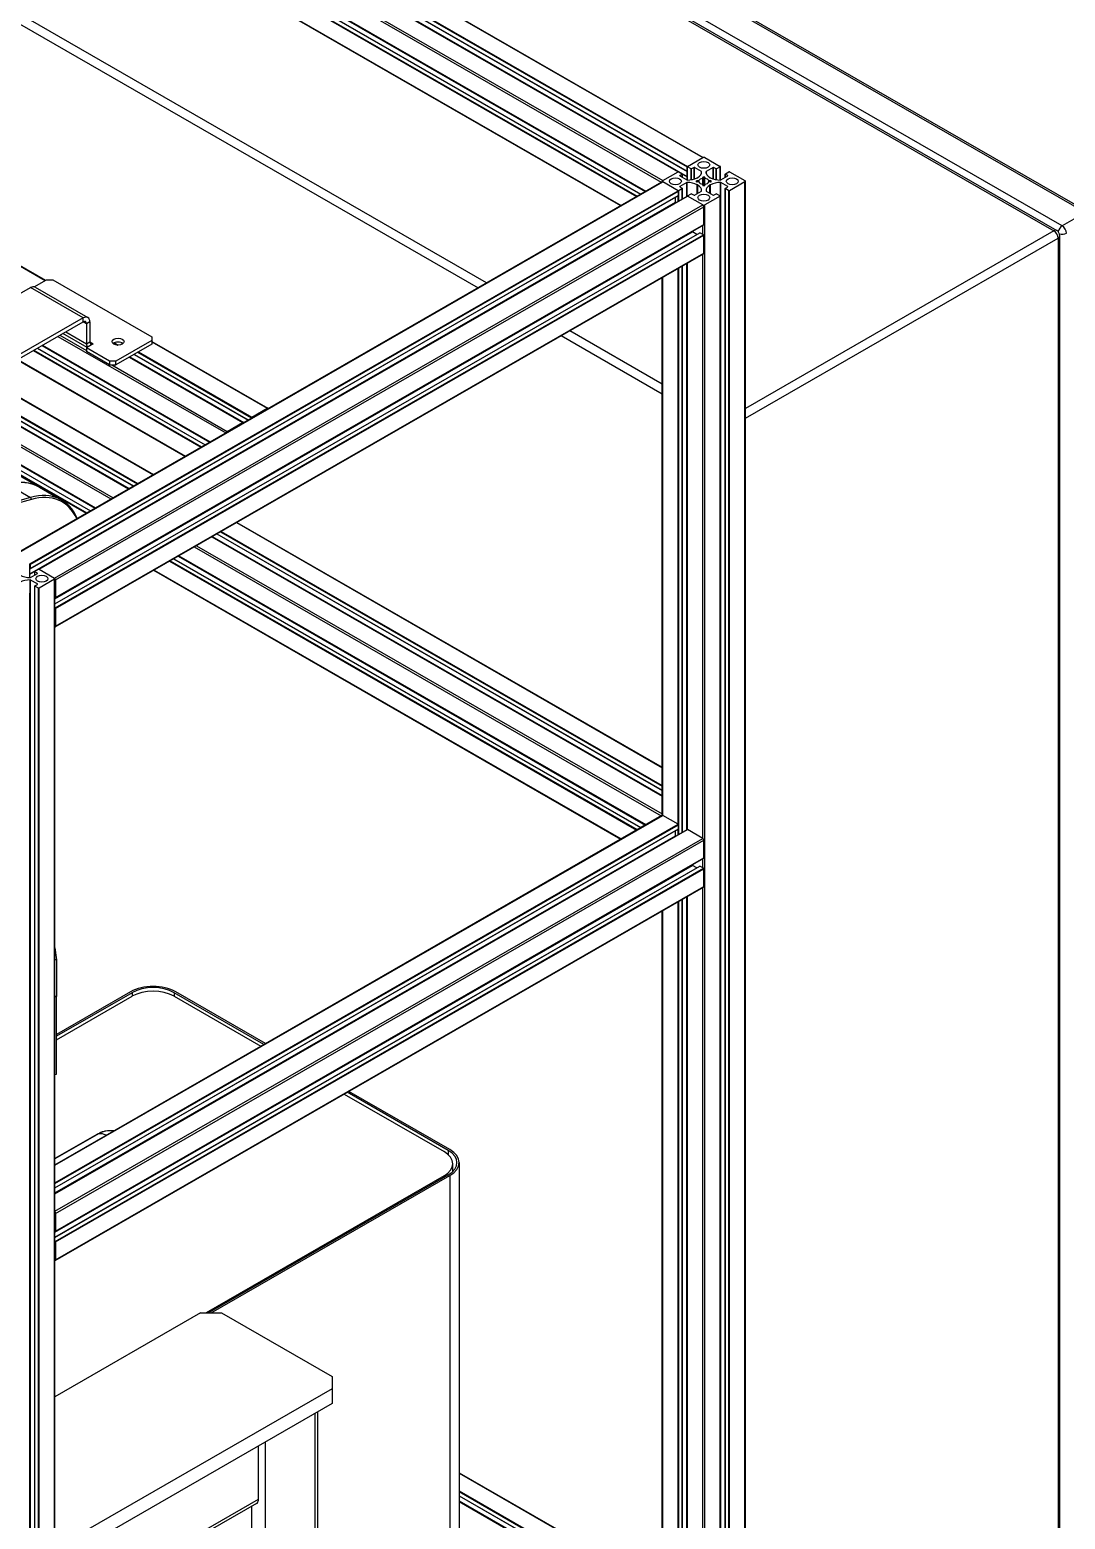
# Model space of a CAD drawing. Header units: millimetres. Extents: x 0 to 7722, y 0 to 5460.
# Drawn here: x 5335 to 6030, y 3741 to 4741 of the extents above; entities that cross this region are included whole.
import ezdxf

# ---------------------------------------------------------------- set-up
doc = ezdxf.new("R2010")
doc.units = ezdxf.units.MM
doc.header["$LTSCALE"] = 5
doc.layers.get('0').update_dxf_attribs({"linetype": 'CONTINUOUS'})

# ---------------------------------------------------------------- blocks, each defined once
blk = doc.blocks.new('RWFWFWEWEFWEFWEF')
for p, q in [((491.09, 1472.75), (1275.97, 1020.76)), ((491.58, 1472.8), (1276.33, 1020.89)), ((474.5, 1463.2), (1259.39, 1011.21)), ((474.65, 1463.22), (1259.5, 1011.25)), ((480.59, 1466.46), (1265.47, 1014.47)), ((480.59, 1463.68), (1265.47, 1011.69)), ((480.65, 1463.54), (1265.54, 1011.55)), ((480.8, 1466.83), (1265.69, 1014.84)), ((464.22, 1457.28), (1249.1, 1005.29)), ((482.54, 1458.83), (1265.6, 1007.9)), ((482.6, 1459.03), (1265.6, 1008.13)), ((576.65, 1390.9), (1248.1, 1004.23)), ((831.2, 1387.8), (1532.65, 983.86)), ((833.2, 1387.99), (1534.65, 984.06)), ((570.84, 1375.56), (1231.88, 994.89)), ((573.25, 1376.95), (1234.29, 996.28)), ((573.33, 1377), (1234.37, 996.33)), ((576.25, 1378.67), (1237.29, 998.01)), ((576.45, 1378.79), (1237.49, 998.12)), ((576.63, 1378.91), (1237.69, 998.24)), ((576.65, 1379.01), (1237.77, 998.29)), ((576.65, 1371.73), (1231.46, 994.65)), ((809.99, 1375.58), (1511.44, 971.64)), ((811.99, 1375.78), (1513.44, 971.84)), ((1517.1, 974.9), (815.65, 1378.84)), ((576.58, 1359.53), (1220.83, 988.53)), ((576.65, 1359.83), (1221.13, 988.7)), ((586.55, 1243.64), (1125.19, 933.45)), ((1130.86, 936.72), (589.37, 1248.54)), ((312.05, 1239.35), (834.8, 938.31)), ((312.55, 1239.39), (835.09, 938.48)), ((1265.69, 1014.84), (1275.97, 1020.76)), ((1265.69, 1014.84), (1275.97, 1020.76)), ((1277.39, 1020.76), (1287.68, 1014.84)), ((1249.1, 1005.29), (1259.39, 1011.21)), ((1249.1, 1005.29), (1259.39, 1011.21)), ((1259.82, 1011.21), (1262.22, 1009.83)), ((1262.22, 1009.59), (1260.63, 1008.67)), ((1262.22, 1007.51), (1262.22, 1009.59)), ((1262.31, 1007.46), (1262.31, 1009.71)), ((1265.47, 1011.69), (1265.47, 1014.47)), ((1265.6, 1005.72), (1265.6, 1014.72)), ((1268.09, 1013.21), (1265.69, 1014.59)), ((1265.69, 1005.72), (1265.69, 1014.59)), ((1268.09, 1005.9), (1268.09, 1013.21)), ((1270.11, 1014.13), (1268.51, 1013.21)), ((1268.51, 1005.96), (1268.51, 1013.21)), ((1270.11, 1006.34), (1270.11, 1014.13)), ((1275.13, 1011.48), (1270.53, 1014.13)), ((1270.53, 1006.48), (1270.53, 1014.13)), ((1275.13, 1010.43), (1275.13, 1011.48)), ((1275.22, 1011.03), (1275.22, 1011.36)), ((1278.15, 1011.03), (1278.15, 1011.36)), ((1282.83, 1014.13), (1278.23, 1011.48)), ((1278.23, 1010.43), (1278.23, 1011.48)), ((1282.83, 1006.48), (1282.83, 1014.13)), ((1284.85, 1013.21), (1283.26, 1014.13)), ((1283.26, 1006.34), (1283.26, 1014.13)), ((1284.85, 1005.96), (1284.85, 1013.21)), ((1287.68, 1014.59), (1285.27, 1013.21)), ((1285.27, 1005.9), (1285.27, 1013.21)), ((1287.68, 1005.72), (1287.68, 1014.59)), ((1287.76, 1005.72), (1287.76, 1014.72)), ((1291.05, 1007.46), (1291.05, 1009.71)), ((1291.14, 1009.83), (1293.55, 1011.21)), ((1292.73, 1008.67), (1291.14, 1009.59)), ((1291.14, 1007.51), (1291.14, 1009.59)), ((1293.97, 1011.21), (1304.26, 1005.29)), ((813.88, 754.18), (1248.61, 1004.52)), ((814.23, 754.05), (1249.1, 1004.47)), ((1248.81, 1004.57), (1248.81, 1004.88)), ((1259.39, 998.55), (1249.1, 1004.47)), ((1259.39, 998.55), (1249.1, 1004.47)), ((1262.22, 999.93), (1259.82, 998.55)), ((1260.63, 1008.42), (1260.63, 1008.67)), ((1260.63, 1008.42), (1265.23, 1005.78)), ((1265.23, 1003.99), (1260.63, 1001.34)), ((1260.63, 1001.1), (1260.63, 1001.34)), ((1260.63, 1001.1), (1262.22, 1000.18)), ((1262.22, 993.03), (1262.22, 999.93)), ((1262.31, 993.08), (1262.31, 1000.06)), ((1265.23, 994.76), (1265.23, 1003.99)), ((1265.43, 994.88), (1265.43, 1004.04)), ((1271.8, 1004.61), (1271.8, 1005.16)), ((1272.1, 1005.31), (1273.36, 1005.31)), ((1272.1, 1004.45), (1272.1, 1005.31)), ((1273.36, 1004.45), (1272.1, 1004.45)), ((1272.22, 1007.2), (1272.65, 1007.2)), ((1272.65, 1002.56), (1272.22, 1002.56)), ((1272.22, 996.61), (1272.22, 1002.56)), ((1272.65, 1007.2), (1272.65, 1007.45)), ((1272.65, 1002.31), (1272.65, 1002.56)), ((1272.65, 996.86), (1272.65, 1002.31)), ((1273.36, 1004.45), (1273.36, 1005.31)), ((1275.94, 1006.79), (1275.93, 1007.52)), ((1275.93, 1002.25), (1275.94, 1002.97)), ((1275.94, 1002.97), (1275.94, 1006.79)), ((1275.94, 1002.23), (1275.94, 1002.97)), ((1276.2, 1002.07), (1276.2, 1007.69)), ((1277.16, 1002.07), (1277.16, 1007.69)), ((1277.43, 1007.52), (1277.43, 1006.79)), ((1277.43, 1002.97), (1277.43, 1006.79)), ((1277.43, 1002.23), (1277.43, 1002.97)), ((1277.43, 1002.97), (1277.43, 1002.25)), ((1280, 1004.45), (1280, 1005.31)), ((1280, 1005.31), (1281.26, 1005.31)), ((1281.26, 1004.45), (1280, 1004.45)), ((1280.71, 1007.45), (1280.71, 1007.2)), ((1280.71, 1007.2), (1281.14, 1007.2)), ((1281.14, 1002.56), (1280.71, 1002.56)), ((1280.71, 1002.56), (1280.71, 1002.31)), ((1280.71, 996.86), (1280.71, 1002.31)), ((1281.14, 996.61), (1281.14, 1002.56)), ((1281.26, 1004.45), (1281.26, 1005.31)), ((1281.56, 1004.61), (1281.56, 1005.16)), ((1287.93, -5.63), (1287.93, 1004.04)), ((1288.13, 1005.78), (1292.73, 1008.42)), ((1292.73, 1001.34), (1288.13, 1003.99)), ((1288.13, -5.68), (1288.13, 1003.99)), ((1291.05, -9.61), (1291.05, 1000.06)), ((1291.14, 1000.18), (1292.73, 1001.1)), ((1293.55, 998.55), (1291.14, 999.93)), ((1291.14, -9.74), (1291.14, 999.93)), ((1292.73, 1008.42), (1292.73, 1008.67)), ((1292.73, 1001.1), (1292.73, 1001.34)), ((1304.26, 1004.47), (1293.97, 998.55)), ((1304.26, -5.2), (1304.26, 1004.47)), ((1304.55, -4.79), (1304.55, 1004.88)), ((824.52, 748.12), (1259.39, 998.55)), ((824.61, 741.42), (1257.59, 990.76)), ((824.61, 741.18), (1257.65, 990.55)), ((824.67, 744.84), (1259.54, 995.27)), ((824.73, 747.76), (1259.6, 998.18)), ((824.73, 744.98), (1259.6, 995.4)), ((830.71, 744.54), (1265.54, 994.94)), ((830.82, 744.5), (1265.69, 994.93)), ((1257.59, 990.76), (1257.59, 994.14)), ((1259.39, 991.4), (1259.39, 995.18)), ((1259.6, 995.4), (1259.6, 998.18)), ((1259.82, 991.65), (1259.82, 998.55)), ((1265.6, 994.95), (1265.6, 995.05)), ((1265.69, 995.17), (1268.09, 996.55)), ((1275.97, 989), (1265.69, 994.93)), ((1275.97, 989), (1265.69, 994.93)), ((1268.51, 996.55), (1270.11, 995.64)), ((1270.53, 995.64), (1275.13, 998.29)), ((1287.68, 994.93), (1277.39, 989)), ((1278.23, 998.29), (1282.83, 995.64)), ((1283.26, 995.64), (1284.85, 996.55)), ((1285.27, 996.55), (1287.68, 995.17)), ((1287.68, -14.74), (1287.68, 994.93)), ((1287.76, -14.62), (1287.76, 995.05)), ((1293.55, -11.12), (1293.55, 998.55)), ((1293.97, -11.12), (1293.97, 998.55)), ((841.1, 738.58), (1275.97, 989)), ((841.81, 737.35), (1276.68, 987.78)), ((1276.68, 975.88), (1276.68, 987.78)), ((1277.39, -20.67), (1277.39, 989)), ((1532.65, 983.86), (1517.1, 974.9)), ((841.4, 724.89), (1268.9, 971.07)), ((841.4, 724.66), (1269.04, 970.92)), ((841.4, 721.3), (1273.92, 970.37)), ((841.4, 721.2), (1274.06, 970.36)), ((841.75, 725.32), (1276.62, 975.74)), ((841.81, 725.46), (1276.68, 975.88)), ((1271.95, 969.24), (1269.04, 970.92)), ((1276.47, 968.97), (1274.06, 970.36)), ((1275.97, 969.26), (1275.97, 975.37)), ((1511.44, 971.64), (1304.55, 852.5)), ((841.6, 718.55), (1276.47, 968.97)), ((841.81, 718.18), (1276.68, 968.61)), ((1276.68, 956.71), (1276.68, 968.61)), ((1304.55, 845.98), (1514.27, 966.74)), ((1514.27, 966.74), (1514.27, -318.44)), ((1515.44, -316.81), (1515.44, 968.37)), ((841.6, 705.83), (1276.47, 956.25)), ((841.81, 706.28), (1276.68, 956.71)), ((1265.23, 569.64), (1265.23, 949.78)), ((1265.43, 569.76), (1265.43, 949.89)), ((1265.6, 569.83), (1265.6, 949.99)), ((1265.69, 569.8), (1265.69, 950.04)), ((1275.97, 563.88), (1275.97, 955.96)), ((1248.81, 579.45), (1248.81, 940.32)), ((1249.1, 579.35), (1249.1, 940.49)), ((1259.39, 573.43), (1259.39, 946.41)), ((1259.82, 566.52), (1259.82, 946.66)), ((1262.22, 567.91), (1262.22, 948.04)), ((1262.31, 567.96), (1262.31, 948.09)), ((702.16, 862.82), (824.91, 933.51)), ((860.27, 913.15), (824.91, 933.51)), ((827.44, 934.07), (835.66, 938.8)), ((828.1, 933.83), (863.46, 913.47)), ((835.66, 938.8), (839.9, 938.8)), ((839.9, 938.8), (906.37, 900.53)), ((860.27, 913.15), (737.51, 842.46)), ((737.51, 839.85), (860.27, 910.54)), ((862.53, 909.22), (860.26, 910.53)), ((860.27, 910.54), (860.27, 913.15)), ((864.79, 910.53), (862.53, 909.22)), ((864.79, 910.53), (864.79, 897.12)), ((843.36, 900.8), (955.93, 835.98)), ((844.78, 901.62), (862.54, 891.39)), ((862.92, 893.42), (846.73, 902.74)), ((848.62, 903.83), (862.53, 895.81)), ((862.53, 909.22), (862.53, 895.81)), ((906.37, 900.53), (906.37, 898.08)), ((1181.04, 901.29), (1248.81, 862.26)), ((1248.81, 868.79), (1186.71, 904.56)), ((826.72, 891.22), (939.28, 826.4)), ((827.14, 891.46), (939.7, 826.64)), ((829.55, 892.85), (942.11, 828.02)), ((829.63, 892.9), (942.2, 828.08)), ((832.55, 894.57), (945.11, 829.75)), ((832.75, 894.69), (945.31, 829.87)), ((832.95, 894.8), (945.51, 829.98)), ((833.03, 894.85), (945.6, 830.03)), ((862.53, 895.81), (864.79, 897.12)), ((867.07, 895.8), (862.54, 893.19)), ((878.09, 884.24), (862.54, 893.19)), ((862.54, 893.19), (862.54, 890.58)), ((878.09, 881.62), (862.54, 890.58)), ((864.79, 897.11), (867.05, 895.8)), ((867.05, 895.8), (867.06, 895.81)), ((867.05, 895.8), (867.05, 895.8)), ((867.06, 895.81), (867.07, 895.8)), ((867.06, 895.81), (867.06, 895.8)), ((881.14, 896.4), (883.64, 894.97)), ((881.24, 896.45), (883.81, 894.97)), ((906.37, 898.08), (882.33, 884.24)), ((906.37, 895.47), (882.33, 881.62)), ((885.69, 896.66), (886.98, 895.92)), ((897.07, 890.11), (973.3, 846.22)), ((897.5, 890.36), (973.51, 846.58)), ((906.37, 898.08), (906.37, 895.47)), ((906.37, 897.43), (984.3, 852.56)), ((906.37, 897.1), (983.8, 852.51)), ((816.09, 885.1), (928.66, 820.28)), ((816.39, 885.27), (928.95, 820.45)), ((882.33, 884.24), (878.09, 884.24)), ((878.09, 884.24), (878.09, 881.62)), ((878.09, 881.62), (882.33, 881.62)), ((879.5, 881.62), (956.93, 837.04)), ((882.33, 881.62), (882.33, 884.24)), ((891.2, 886.73), (967.22, 842.96)), ((891.29, 886.78), (967.37, 842.98)), ((891.43, 886.86), (967.85, 842.85)), ((891.63, 886.98), (968.06, 842.97)), ((894.57, 888.67), (971, 844.66)), ((894.66, 888.72), (971.09, 844.71)), ((794.71, 872.78), (907.27, 807.96)), ((795, 872.95), (907.56, 808.13)), ((778.12, 863.23), (890.69, 798.41)), ((778.21, 863.28), (890.77, 798.46)), ((778.35, 863.36), (890.91, 798.54)), ((778.55, 863.48), (891.11, 798.66)), ((781.49, 865.17), (894.05, 800.35)), ((781.58, 865.22), (894.14, 800.4)), ((783.99, 866.61), (896.56, 801.79)), ((784.42, 866.86), (896.98, 802.04)), ((973.51, 846.58), (983.8, 852.51)), ((791.88, 841.83), (878.98, 791.67)), ((791.9, 843.45), (880.4, 792.49)), ((956.93, 837.04), (967.22, 842.96)), ((967.43, 842.84), (967.43, 842.6)), ((973.3, 845.98), (973.3, 846.22)), ((791.74, 830.01), (868.65, 785.72)), ((791.74, 829.91), (868.57, 785.67)), ((791.74, 829.69), (868.37, 785.56)), ((791.66, 823.27), (862.76, 782.33)), ((791.66, 822.79), (862.34, 782.09)), ((791.7, 826.12), (865.25, 783.77)), ((791.7, 826.02), (865.17, 783.72)), ((791.74, 829.46), (868.17, 785.44)), ((810.01, 801.33), (825.04, 792.67)), ((830.69, 799.75), (815.67, 808.4)), ((825.04, 792.67), (782.25, 780.79)), ((825.57, 791.37), (782.95, 779.53)), ((825.04, 792.67), (825.57, 791.37)), ((830.98, 799.59), (846, 790.93)), ((952.83, 769.88), (1248.81, 599.43)), ((963.12, 775.8), (1248.81, 611.28)), ((963.41, 775.97), (1248.81, 611.62)), ((936.25, 760.33), (1248.81, 580.33)), ((946.54, 766.25), (1248.81, 592.18)), ((946.62, 766.3), (1248.81, 592.28)), ((946.76, 766.38), (1248.81, 592.44)), ((946.96, 766.5), (1248.81, 592.67)), ((949.9, 768.19), (1248.81, 596.06)), ((949.99, 768.24), (1248.81, 596.16)), ((952.4, 769.63), (1248.81, 598.94)), ((918.18, 749.93), (1231.46, 569.52)), ((918.61, 750.17), (1231.88, 569.77)), ((921.01, 751.55), (1234.29, 571.15)), ((921.1, 751.61), (1234.37, 571.2)), ((924.01, 753.28), (1237.29, 572.88)), ((924.22, 753.4), (1237.49, 573)), ((924.41, 753.51), (1237.69, 573.11)), ((924.5, 753.56), (1237.77, 573.16)), ((934.83, 759.51), (1248.1, 579.11)), ((824.61, 739.01), (824.61, 748)), ((824.73, 747.76), (824.73, 744.98)), ((824.98, 739.06), (829.58, 741.71)), ((827.9, 740.74), (827.9, 742.99)), ((827.99, 743.12), (830.39, 744.5)), ((829.58, 741.96), (827.99, 742.87)), ((827.99, 740.8), (827.99, 742.87)), ((829.58, 741.71), (829.58, 741.96)), ((830.82, 744.5), (841.1, 738.58)), ((830.82, 744.5), (841.1, 738.58)), ((907.56, 743.81), (1220.83, 563.41)), ((907.86, 743.98), (1221.13, 563.58)), ((824.78, -272.35), (824.78, 737.33)), ((829.58, 734.63), (824.98, 737.27)), ((824.98, -272.4), (824.98, 737.27)), ((827.9, -276.33), (827.9, 733.34)), ((827.99, 733.47), (829.58, 734.38)), ((830.39, 731.84), (827.99, 733.22)), ((827.99, -276.45), (827.99, 733.22)), ((829.58, 734.38), (829.58, 734.63)), ((830.39, -277.83), (830.39, 731.84)), ((841.1, 737.76), (830.82, 731.84)), ((830.82, -277.83), (830.82, 731.84)), ((841.1, -271.91), (841.1, 737.76)), ((841.4, -271.5), (841.4, 738.17)), ((841.81, 737.35), (841.81, 725.46)), ((824.61, -281.34), (824.61, 728.34)), ((841.6, 725.33), (841.4, 725.45)), ((841.4, 718.66), (841.6, 718.55)), ((841.81, 718.18), (841.81, 706.28)), ((841.4, 344.9), (1248.61, 579.4)), ((841.4, 344.57), (1249.1, 579.35)), ((841.4, 332.72), (1259.39, 573.43)), ((841.4, 332.23), (1259.6, 573.06)), ((841.4, 329.45), (1259.6, 570.28)), ((841.4, 329.35), (1259.54, 570.14)), ((841.4, 325.57), (1265.54, 569.82)), ((841.4, 325.47), (1265.69, 569.8)), ((1259.39, 573.43), (1249.1, 579.35)), ((1259.39, 566.28), (1259.39, 570.05)), ((1259.6, 570.28), (1259.6, 573.06)), ((1275.97, 563.88), (1265.69, 569.8)), ((841.4, 325.96), (1257.59, 565.63)), ((841.4, 325.73), (1257.65, 565.43)), ((841.4, 313.62), (1275.97, 563.88)), ((841.81, 312.23), (1276.68, 562.65)), ((1257.59, 565.63), (1257.59, 569.02)), ((1276.68, 550.76), (1276.68, 562.65)), ((841.75, 300.19), (1276.62, 550.62)), ((841.81, 300.33), (1276.68, 550.76)), ((1275.97, 544.13), (1275.97, 550.25)), ((841.4, 299.77), (1268.9, 545.95)), ((841.4, 299.53), (1269.04, 545.8)), ((841.4, 296.18), (1273.92, 545.25)), ((841.4, 296.08), (1274.06, 545.23)), ((841.6, 293.42), (1276.47, 543.85)), ((841.81, 293.06), (1276.68, 543.48)), ((1271.95, 544.12), (1269.04, 545.8)), ((1276.47, 543.85), (1274.06, 545.23)), ((1276.68, 531.59), (1276.68, 543.48)), ((841.6, 280.7), (1276.47, 531.13)), ((841.81, 281.16), (1276.68, 531.59)), ((1275.97, 12.03), (1275.97, 530.84)), ((1259.39, 21.58), (1259.39, 521.29)), ((1259.82, 14.68), (1259.82, 521.53)), ((1262.22, 16.06), (1262.22, 522.92)), ((1262.31, 16.11), (1262.31, 522.97)), ((1265.23, 17.8), (1265.23, 524.65)), ((1265.43, 17.91), (1265.43, 524.77)), ((1265.6, 17.99), (1265.6, 524.86)), ((1265.69, 17.96), (1265.69, 524.91)), ((1248.81, 27.6), (1248.81, 515.2)), ((1249.1, 27.51), (1249.1, 515.37)), ((841.4, 490.43), (842.37, 482.41)), ((842.37, 482.41), (841.4, 482.37)), ((842.37, 482.41), (842.37, 457.88)), ((892.02, 460.97), (842.37, 432.38)), ((893.08, 460.36), (842.37, 431.16)), ((893.08, 460.36), (893.08, 457.91)), ((981.62, 425.65), (921.36, 460.36)), ((921.36, 460.36), (921.36, 457.91)), ((982.68, 426.27), (922.42, 460.97)), ((841.4, 457.84), (842.37, 457.88)), ((842.37, 457.88), (841.4, 457.84)), ((842.37, 428.71), (893.08, 457.91)), ((842.37, 405.56), (842.37, 457.88)), ((921.36, 457.91), (979.5, 424.43)), ((841.4, 405.52), (842.37, 405.56)), ((1035.35, 392.27), (1102.38, 353.67)), ((1105.21, 354.49), (1037.47, 393.49)), ((1106.27, 355.1), (1038.53, 394.1)), ((870.67, 365.63), (841.4, 348.78)), ((869.89, 365.38), (841.4, 348.97)), ((1105.21, 354.49), (1105.21, 351.62)), ((1108.24, 340.62), (1108.24, 345.53)), ((1112.57, 346.34), (1112.57, 68.38)), ((1102.38, 337.38), (942.73, 245.45)), ((944.14, 245.45), (1105.21, 338.2)), ((946.27, 245.45), (1106.27, 337.59)), ((1102.38, 336.57), (1102.38, 337.38)), ((1106.27, 337.59), (1106.27, 59.62)), ((841.81, 312.23), (841.81, 300.33)), ((841.6, 300.21), (841.4, 300.32)), ((841.4, 293.54), (841.6, 293.42)), ((841.81, 293.06), (841.81, 281.16)), ((939.04, 245.45), (841.4, 189.22)), ((939.04, 245.45), (953.18, 245.45)), ((953.18, 245.45), (1027.43, 202.69)), ((1027.43, 202.69), (1027.43, 194.55)), ((1027.43, 194.55), (841.4, 87.42)), ((1027.43, 194.55), (1027.43, 184.74)), ((1027.43, 184.74), (841.4, 77.61)), ((1015.83, 178.06), (1015.83, -106.49)), ((1017.7, -105.41), (1017.7, 179.14)), ((977.93, 120.56), (977.93, 156.23)), ((982.45, 158.84), (982.45, -125.71)), ((1112.57, 138.23), (1248.81, 59.77)), ((1112.57, 137.89), (1248.81, 59.44)), ((841.4, 41.93), (977.93, 120.56)), ((1112.57, 126.05), (1248.81, 47.59)), ((1112.57, 125.56), (1248.81, 47.1)), ((1112.57, 122.78), (1248.81, 44.32)), ((1112.57, 122.67), (1248.81, 44.22)), ((976.6, 117.62), (841.4, 39.76)), ((973.4, -82.37), (973.4, 115.78)), ((1112.57, 119.29), (1248.81, 40.83)), ((1112.57, 119.05), (1248.81, 40.6)), ((1112.57, 118.9), (1248.81, 40.44)), ((1112.57, 118.8), (1248.81, 40.34))]:
    blk.add_line(p, q)
blk.add_arc((1511.44, 968.37), 4, 0, 60.06401)
for centre, major_axis, ratio, start_param, end_param in [((1276.68, 1020.36), (1, 0), 0.575862, 0.785398, 2.356194), ((1259.6, 1011.09), (0.3, 0), 0.575862, 0.785398, 2.356194), ((1262.01, 1009.71), (0.3, 0), 0.575862, 5.497787, 7.068583), ((1265.69, 1014.59), (0.15, 0.26), 0.578093, 0.787321, 2.354261), ((1265.69, 1011.81), (-0.15, -0.26), 0.578093, 5.495853, 6.639571), ((1265.9, 1014.72), (-0.3, 0), 0.575862, 5.497787, 7.068583), ((1268.3, 1013.33), (-0.3, 0), 0.575862, 0.785398, 2.356194), ((1270.32, 1014), (-0.3, 0), 0.575862, 3.926991, 5.497787), ((1265.72, 1011.19), (9.5, 0), 0.575862, 5.529887, 6.313568), ((1274.92, 1011.35), (0.3, 0), 0.575862, 0.030383, 0.785398), ((1287.64, 1011.19), (-9.5, 0), 0.575862, 6.252803, 7.036484), ((1278.45, 1011.35), (-0.3, 0), 0.575862, 5.497787, 6.252803), ((1283.05, 1014), (-0.3, 0), 0.575862, 3.926991, 5.497787), ((1285.06, 1013.33), (-0.3, 0), 0.575862, 0.785398, 2.356194), ((1287.46, 1014.72), (0.3, 0), 0.575862, 5.497787, 7.068583), ((1291.35, 1009.71), (-0.3, 0), 0.575862, 5.497787, 7.068583), ((1293.76, 1011.09), (0.3, 0), 0.575862, 0.785398, 2.356194), ((1249.1, 1004.47), (0.499, 0.867), 0.578093, 0.787321, 1.925937), ((1249.1, 1003.66), (-0.499, 0.867), 0.578093, 5.499721, 6.283185), ((1249.81, 1004.88), (-1, 0), 0.575862, 5.497787, 7.068583), ((1260.84, 1008.55), (-0.3, 0), 0.575862, 5.497787, 7.068583), ((1260.84, 1001.22), (-0.3, 0), 0.575862, 5.497787, 7.068583), ((1262.01, 1000.06), (0.3, 0), 0.575862, 5.497787, 7.068583), ((1265.44, 1005.9), (0.3, 0), 0.575862, 3.926991, 4.682006), ((1265.44, 1003.87), (-0.3, 0), 0.575862, 4.742772, 5.497787), ((1265.72, 1011.19), (9.5, 0), 0.575862, 4.682006, 5.465688), ((1265.72, 998.57), (-9.5, 0), 0.575862, 3.95909, 4.742772), ((1276.68, 1004.88), (-4.9, 0), 0.575862, 6.185773, 6.380598), ((1272.1, 1005.14), (-0.3, 0), 0.575862, 4.710831, 6.185773), ((1272.1, 1004.62), (-0.3, 0), 0.575862, 0.097412, 1.572354), ((1265.72, 998.57), (9.5, 0), 0.575862, 6.252803, 7.036484), ((1276.68, 1004.88), (-3.4, 0), 0.575862, 4.933427, 6.062147), ((1276.68, 1004.88), (-3.4, 0), 0.575862, 0.221038, 1.349758), ((1276.23, 1007.52), (-0.3, 0), 0.575862, 4.809801, 6.284743), ((1276.23, 1002.25), (-0.3, 0), 0.575862, 6.281627, 7.756569), ((1276.68, 1004.88), (4.9, 0), 0.575862, 1.473384, 1.668209), ((1276.68, 1004.88), (-4.9, 0), 0.575862, 1.473384, 1.668209), ((1277.13, 1007.52), (0.3, 0), 0.575862, 6.281627, 7.756569), ((1277.13, 1002.25), (0.3, 0), 0.575862, 4.809801, 6.284743), ((1276.68, 1004.88), (3.4, 0), 0.575862, 0.221038, 1.349758), ((1276.68, 1004.88), (3.4, 0), 0.575862, 4.933427, 6.062147), ((1287.64, 998.57), (-9.5, 0), 0.575862, 5.529887, 6.313568), ((1287.64, 1011.19), (9.5, 0), 0.575862, 3.95909, 4.742772), ((1287.64, 998.57), (-9.5, 0), 0.575862, 4.682006, 5.465688), ((1281.26, 1005.14), (0.3, 0), 0.575862, 0.097412, 1.572354), ((1281.26, 1004.62), (0.3, 0), 0.575862, 4.710831, 6.185773), ((1276.68, 1004.88), (4.9, 0), 0.575862, 6.185773, 6.380598), ((1287.92, 1005.9), (0.3, 0), 0.575862, 4.742772, 5.497787), ((1287.92, 1003.87), (-0.3, 0), 0.575862, 3.926991, 4.682006), ((1291.35, 1000.06), (-0.3, 0), 0.575862, 5.497787, 7.068583), ((1292.52, 1008.55), (0.3, 0), 0.575862, 5.497787, 7.068583), ((1292.52, 1001.22), (0.3, 0), 0.575862, 5.497787, 7.068583), ((1303.55, 1004.88), (1, 0), 0.575862, 5.497787, 7.068583), ((1257.8, 990.63), (-0.15, 0.26), 0.578093, 0.787332, 1.542347), ((1262.54, 993.06), (-4.74, 8.23), 0.578093, 1.542347, 1.55658), ((1259.6, 998.67), (-0.3, 0), 0.575862, 0.785398, 2.356194), ((1259.39, 998.3), (-0.15, 0.26), 0.578093, 3.928925, 5.499721), ((1259.39, 995.53), (0.15, -0.26), 0.578093, 0, 0.787332), ((1265.69, 994.68), (-0.15, 0.26), 0.578093, 5.499721, 6.283185), ((1265.9, 995.05), (-0.3, 0), 0.575862, 5.497787, 7.068583), ((1268.3, 996.43), (0.3, 0), 0.575862, 0.785398, 2.356194), ((1270.32, 995.76), (0.3, 0), 0.575862, 3.926991, 5.497787), ((1274.92, 998.41), (0.3, 0), 0.575862, 5.497787, 6.252803), ((1278.45, 998.41), (-0.3, 0), 0.575862, 0.030383, 0.785398), ((1283.05, 995.76), (0.3, 0), 0.575862, 3.926991, 5.497787), ((1285.06, 996.43), (0.3, 0), 0.575862, 0.785398, 2.356194), ((1287.46, 995.05), (0.3, 0), 0.575862, 5.497787, 7.068583), ((1293.76, 998.67), (-0.3, 0), 0.575862, 0.785398, 2.356194), ((1276.68, 989.41), (-1, 0), 0.575862, 0.785398, 2.356194), ((1275.97, 988.18), (-0.499, 0.867), 0.578093, 3.928925, 5.499721), ((1273.5, 974.08), (-4.74, 8.23), 0.578093, 1.582523, 1.603113), ((1269.04, 971.17), (-0.15, 0.26), 0.578093, 1.603113, 2.358128), ((1274.06, 970.11), (-0.15, 0.26), 0.578093, 5.499721, 6.283185), ((1276.47, 976), (0.15, -0.26), 0.578093, 0, 0.787332), ((1511.44, 968.37), (2, 3.47), 0.578093, 0, 0.783464), ((1511.44, 968.37), (2, -3.47), 0.578093, 0.787332, 2.358128), ((1517.1, 971.63), (-2, -3.47), 0.578093, 3.925057, 5.189623), ((1517.1, 971.63), (4, 0), 0.575862, 4.232842, 5.497787), ((1517.1, 971.63), (-2, 3.47), 0.578093, 3.928925, 5.499721), ((1276.47, 968.73), (-0.15, 0.26), 0.578093, 3.928925, 5.499721), ((1511.44, 968.37), (4, 0), 0.575862, 5.497787, 6.283185), ((1275.97, 957.12), (0.499, -0.867), 0.578093, 0, 0.787332), ((824.91, 928.28), (3.19, 5.55), 0.578093, 0, 0.783464), ((860.27, 907.92), (3.19, 5.55), 0.578093, 5.495853, 7.06665), ((860.27, 907.92), (1.6, 2.77), 0.578093, 5.495853, 7.06665), ((867.05, 898.42), (-3.19, -5.55), 0.578093, 5.495853, 6.02125), ((867.05, 898.42), (-1.6, -2.77), 0.578093, 5.495853, 7.06665), ((883.74, 894.65), (-4, 0), 0.575862, 3.745517, 5.67926), ((983.8, 851.69), (0.499, 0.867), 0.578093, 5.924177, 7.06665), ((967.22, 842.72), (0.15, 0.26), 0.578093, 5.495853, 7.06665), ((973.51, 846.34), (0.15, 0.26), 0.578093, 0.783464, 2.354261), ((956.93, 836.22), (0.499, 0.867), 0.578093, 0.783464, 1.925937), ((798.26, 743.42), (32.44, 56.33), 0.578093, 6.278842, 6.814341), ((798.54, 743.26), (32.44, 56.33), 0.578093, 0, 0.531156), ((813.57, 734.61), (32.44, 56.33), 0.578093, 5.86945, 6.814341), ((814.27, 734.2), (31.94, 55.46), 0.578093, 5.892398, 6.814341), ((824.49, 744.48), (9.5, 0), 0.575862, 3.95909, 4.742772), ((824.31, 748), (0.3, 0), 0.575862, 5.497787, 7.068583), ((824.52, 747.88), (0.15, -0.26), 0.578093, 0.787332, 2.354272), ((824.52, 745.1), (0.15, -0.26), 0.578093, 5.926799, 7.070517), ((828.2, 742.99), (-0.3, 0), 0.575862, 5.497787, 7.068583), ((829.37, 741.83), (0.3, 0), 0.575862, 5.497787, 7.068583), ((830.6, 744.38), (0.3, 0), 0.575862, 0.785398, 2.356194), ((824.49, 731.86), (-9.5, 0), 0.575862, 4.682006, 5.465688), ((824.77, 739.18), (0.3, 0), 0.575862, 4.742772, 5.497787), ((824.77, 737.15), (-0.3, 0), 0.575862, 3.926991, 4.682006), ((828.2, 733.34), (-0.3, 0), 0.575862, 5.497787, 7.068583), ((829.37, 734.5), (0.3, 0), 0.575862, 5.497787, 7.068583), ((830.6, 731.96), (-0.3, 0), 0.575862, 0.785398, 2.356194), ((840.4, 738.17), (1, 0), 0.575862, 5.497787, 7.068583), ((841.1, 737.76), (0.499, -0.867), 0.578093, 0.787332, 2.354272), ((824.31, 728.34), (0.3, 0), 0.575862, 5.497787, 7.068583), ((841.6, 725.58), (0.15, -0.26), 0.578093, 5.499721, 7.070517), ((841.6, 718.3), (0.15, -0.26), 0.578093, 0.787332, 2.358128), ((841.1, 706.69), (0.499, -0.867), 0.578093, 5.926799, 7.070517), ((1249.1, 579.35), (0.499, 0.867), 0.578093, 1.210543, 1.925937), ((1249.1, 578.53), (-0.499, 0.867), 0.578093, 5.499721, 6.283185), ((1259.39, 573.18), (-0.15, 0.26), 0.578093, 3.928925, 5.499721), ((1259.39, 570.4), (0.15, -0.26), 0.578093, 0, 0.787332), ((1265.69, 569.56), (-0.15, 0.26), 0.578093, 5.499721, 6.283185), ((1257.8, 565.51), (-0.15, 0.26), 0.578093, 0.787332, 1.542347), ((1262.54, 567.93), (-4.74, 8.23), 0.578093, 1.542347, 1.55658), ((1275.97, 563.06), (-0.499, 0.867), 0.578093, 3.928925, 5.499721), ((1276.47, 550.88), (0.15, -0.26), 0.578093, 0, 0.787332), ((1273.5, 548.95), (-4.74, 8.23), 0.578093, 1.582523, 1.603113), ((1269.04, 546.04), (-0.15, 0.26), 0.578093, 1.603113, 2.358128), ((1274.06, 544.99), (-0.15, 0.26), 0.578093, 5.499721, 6.283185), ((1276.47, 543.6), (-0.15, 0.26), 0.578093, 3.928925, 5.499721), ((1275.97, 531.99), (0.499, -0.867), 0.578093, 0, 0.787332), ((907.22, 452.21), (-21.5, 0), 0.575862, 3.926991, 5.497787), ((907.22, 452.21), (-20, 0), 0.575862, 3.926991, 5.497787), ((907.22, 449.77), (20, 0), 0.575862, 0.785398, 2.356194), ((872.72, 360.47), (-2.83, 4.91), 0.578093, 6.037962, 6.283185), ((870.67, 349.13), (-10.07, -17.49), 0.578093, 3.578309, 3.924787), ((877.87, 347.53), (-9.92, 17.23), 0.578093, 5.641636, 6.037962), ((1088.24, 345.53), (20, 0), 0.575862, 5.497787, 7.068583), ((1091.07, 346.34), (20, 0), 0.575862, 5.497787, 7.068583), ((1091.07, 346.34), (21.5, 0), 0.575862, 5.497787, 7.068583), ((1088.24, 340.62), (20, 0), 0.575862, 6.267181, 6.283185), ((841.1, 312.63), (0.499, -0.867), 0.578093, 0.787332, 1.93105), ((841.6, 300.45), (0.15, -0.26), 0.578093, 5.499721, 7.070517), ((841.6, 293.18), (0.15, -0.26), 0.578093, 0.787332, 2.358128), ((841.1, 281.57), (0.499, -0.867), 0.578093, 5.926799, 7.070517), ((973.4, 123.16), (3.19, -5.55), 0.578093, 0, 0.787332)]:
    blk.add_ellipse(centre, major_axis=major_axis, ratio=ratio, start_param=start_param, end_param=end_param)
for centre, major_axis in [((1276.68, 1015.88), (4, 0)), ((1257.59, 1004.88), (4, 0)), ((1295.77, 1004.88), (4, 0)), ((1276.68, 993.89), (4, 0)), ((883.74, 897.27), (-4, 0)), ((832.62, 738.17), (4, 0))]:
    blk.add_ellipse(centre, major_axis=major_axis, ratio=0.575862)
for points, knots in [([(875.52, 367.44), (875.12, 367.38), (874.72, 367.3), (873.94, 367.11), (873.55, 367), (872.79, 366.74), (872.42, 366.6), (871.68, 366.3), (871.32, 366.13), (870.62, 365.79), (870.29, 365.61), (869.97, 365.43)], [1.2240484, 1.2240484, 1.2240484, 1.2240484, 1.293398, 1.293398, 1.3627476, 1.3627476, 1.4320971, 1.4320971, 1.5014467, 1.5014467, 1.5658333, 1.5658333, 1.5658333, 1.5658333]), ([(880.83, 367.61), (880.8, 367.62), (880.76, 367.62), (878.85, 367.79), (877.1, 367.69), (875.52, 367.44)], [1.0458352, 1.0458352, 1.0458352, 1.0458352, 1.0493618, 1.0493618, 1.2240484, 1.2240484, 1.2240484, 1.2240484])]:
    blk.add_open_spline(points, degree=3, knots=knots)

msp = doc.modelspace()

# ---------------------------------------------------------------- block references
msp.add_blockref('RWFWFWEWEFWEFWEF', (4510.5, 3634.26))

doc.saveas('drawing.dxf')
